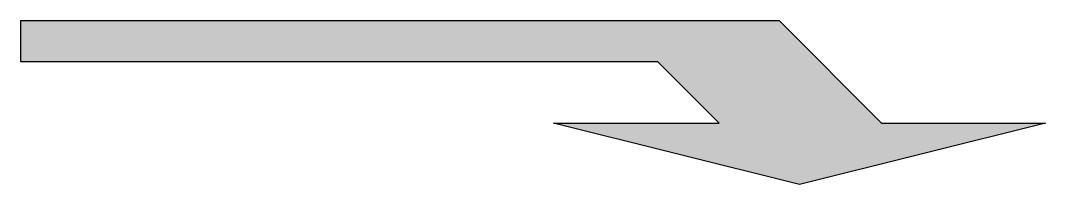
# Model space of a CAD drawing. Extents: x 1.06 to 3.56, y 5.66 to 6.06.
import ezdxf

# ---------------------------------------------------------------- set-up
doc = ezdxf.new("R2010")
doc.units = 0
doc.header["$LTSCALE"] = 15
doc.header["$MEASUREMENT"] = 0
doc.layers.get('0').update_dxf_attribs({"linetype": 'CONTINUOUS'})

msp = doc.modelspace()

# ---------------------------------------------------------------- hatches: boundary and pattern name
msp.add_hatch(color=256).paths.add_polyline_path([(2.9142, 6.0649), (1.0642, 6.0649), (1.0642, 5.9649), (2.6182, 5.9649), (2.7682, 5.8149), (2.3642, 5.8149), (2.9642, 5.6649), (3.5642, 5.8149), (3.1642, 5.8149)])

# ---------------------------------------------------------------- linework, layer by layer
for p, q in [((1.0642, 6.0649), (2.9142, 6.0649)), ((1.0642, 6.0649), (1.0642, 5.9649)), ((3.1642, 5.8149), (2.9142, 6.0649)), ((1.0642, 5.9649), (2.6182, 5.9649)), ((2.7682, 5.8149), (2.6182, 5.9649)), ((2.3642, 5.8149), (2.7682, 5.8149)), ((2.9642, 5.6649), (2.3642, 5.8149)), ((3.5642, 5.8149), (2.9642, 5.6649)), ((3.1642, 5.8149), (3.5642, 5.8149))]:
    msp.add_line(p, q)

doc.saveas('drawing.dxf')
